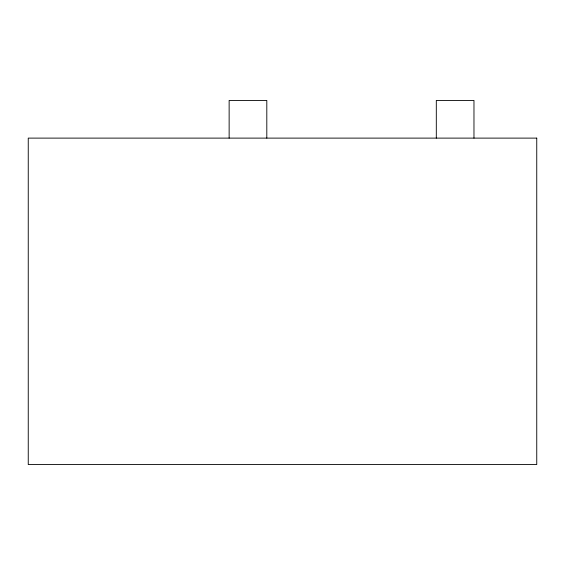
<?xml version="1.0" encoding="UTF-8"?>
<svg xmlns="http://www.w3.org/2000/svg" width="565" height="565" viewBox="0 0 565 565"><rect width="100%" height="100%" fill="white"/><g stroke="black" fill="none" stroke-linecap="round" stroke-linejoin="round"><path stroke-width="0.85" d="M473.971 138.114L473.971 100.443L436.307 100.443L436.307 138.114M266.807 138.114L266.807 100.443L229.136 100.443L229.136 138.114M536.75 138.114L28.25 138.114L28.25 464.557L536.75 464.557L536.75 138.114"/></g></svg>
